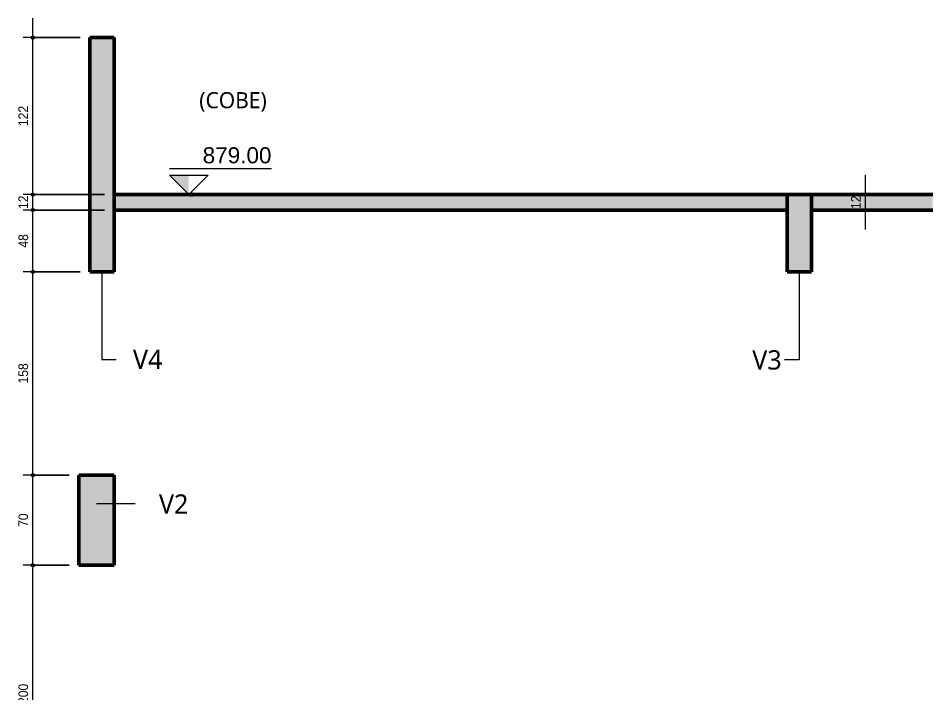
# Model space of a CAD drawing. Extents: x -875 to 3162, y 79010 to 88037.
# Drawn here: x -798 to -88, y 87513 to 88037 of the extents above; entities that cross this region are included whole.
import ezdxf

# ---------------------------------------------------------------- set-up
doc = ezdxf.new("R2010")
doc.units = 0
for name, color, linetype, lineweight in [('A-ANNO-DIMS', 7, 'Continuous', 9), ('A-ANNO-DIMS-50', 7, 'Continuous', 9), ('A-FLOR', 7, 'Continuous', 25), ('G-ANNO-DIMS', 7, 'Continuous', 9), ('G-ANNO-TEXT', 7, 'Continuous', 9), ('S-BEAM', 7, 'Continuous', 25), ('S-BEAM-IDEN', 7, 'Continuous', 9)]:
    doc.layers.add(name, color=color, linetype=linetype, lineweight=lineweight)
doc.layers.add('A-DETL', color=94, linetype='Continuous', lineweight=18, true_color=0x00a600)
doc.styles.add('Arial_1', font='arial.ttf', dxfattribs={"width": 0.9, "height": 7.5})
doc.styles.add('Arial_2', font='arial.ttf', dxfattribs={"height": 12.5})
doc.styles.add('Gadugi', font='gadugi.ttf', dxfattribs={"height": 12.5})
doc.styles.add('Gadugi_1', font='gadugi.ttf', dxfattribs={"height": 15})
doc.dimstyles.new('PED_1_5mm_ESQ', dxfattribs={"dimscale": 30.48, "dimtxt": 7.651945, "dimasz": 0.328084, "dimexe": 0.246063, "dimexo": 0.246063, "dimgap": 0.049213, "dimtad": 1, "dimdec": 1, "dimrnd": 0.5, "dimdsep": 46, "dimtxsty": 'Arial_1', "dimblk1": 'DOTSMALL', "dimblk2": 'DOTSMALL', "dimsah": 1, "dimcen": 0.09, "dimdle": 0.492126, "dimazin": 0, "dimtfac": 1, "dimtdec": 4, "dimtix": 1, "dimtmove": 0, "dimatfit": 3, "dimfxl": 1, "dimtvp": 1, "dimtolj": 1, "dimtzin": 0, "dimarcsym": 2})

# ---------------------------------------------------------------- blocks, each defined once
blk = doc.blocks.new('DIMBLOCK16-CT A 003 - CORTE D_1 ESCADA BARRILETE')
at = {"layer": 'A-ANNO-DIMS-50', "transparency": 16777216}
h = blk.add_hatch(color=256, dxfattribs=at)
edge = h.paths.add_edge_path(flags=0)
edge.add_arc((-786.46, 87612), 1.25, 0, 360)
h = blk.add_hatch(color=256, dxfattribs=at)
edge = h.paths.add_edge_path(flags=0)
edge.add_arc((-786.46, 87412), 1.25, 0, 360)
for p, q in [((-758.38, 87612), (-793.96, 87612)), ((-786.46, 87412), (-786.46, 87612)), ((-786.46, 87612), (-758.38, 87612)), ((-780.73, 87412), (-793.96, 87412)), ((-786.46, 87412), (-780.73, 87412))]:
    blk.add_line(p, q, dxfattribs=at)
for centre in [(-786.46, 87612), (-786.46, 87412)]:
    blk.add_circle(centre, 1.25, dxfattribs=at)
at = {"layer": 'A-ANNO-DIMS-50', "color": 0, "transparency": 16777216, "insert": (-797.7, 87504.23), "char_height": 7.5, "width": 18.6472, "attachment_point": 1, "rotation": 90, "line_spacing_factor": 0.941778, "style": 'Arial_1'}
blk.add_mtext('200', dxfattribs=at)
blk = doc.blocks.new('_DotSmall')
at = {"color": 0, "linetype": 'ByBlock', "const_width": 0.5}
blk.add_lwpolyline([(-0.0625, 0, 1), (0.0625, 0, 1)], format="xyb", close=True, dxfattribs=at)
blk = doc.blocks.new('DIMBLOCK17-CT A 003 - CORTE D_1 ESCADA BARRILETE')
at = {"layer": 'A-ANNO-DIMS-50', "transparency": 16777216}
h = blk.add_hatch(color=256, dxfattribs=at)
edge = h.paths.add_edge_path(flags=0)
edge.add_arc((-786.46, 87682), 1.25, 0, 360)
h = blk.add_hatch(color=256, dxfattribs=at)
edge = h.paths.add_edge_path(flags=0)
edge.add_arc((-786.46, 87612), 1.25, 0, 360)
for p, q in [((-758.38, 87682), (-793.96, 87682)), ((-786.46, 87612), (-786.46, 87682)), ((-786.46, 87682), (-758.38, 87682)), ((-758.38, 87612), (-793.96, 87612)), ((-786.46, 87612), (-758.38, 87612))]:
    blk.add_line(p, q, dxfattribs=at)
for centre in [(-786.46, 87682), (-786.46, 87612)]:
    blk.add_circle(centre, 1.25, dxfattribs=at)
at = {"layer": 'A-ANNO-DIMS-50', "color": 0, "transparency": 16777216, "insert": (-797.7, 87641.82), "char_height": 7.5, "width": 12.4315, "attachment_point": 1, "rotation": 90, "line_spacing_factor": 0.941778, "style": 'Arial_1'}
blk.add_mtext('70', dxfattribs=at)
blk = doc.blocks.new('DIMBLOCK18-CT A 003 - CORTE D_1 ESCADA BARRILETE')
at = {"layer": 'A-ANNO-DIMS-50', "transparency": 16777216}
h = blk.add_hatch(color=256, dxfattribs=at)
edge = h.paths.add_edge_path(flags=0)
edge.add_arc((-786.46, 87840), 1.25, 0, 360)
h = blk.add_hatch(color=256, dxfattribs=at)
edge = h.paths.add_edge_path(flags=0)
edge.add_arc((-786.46, 87682), 1.25, 0, 360)
for p, q in [((-749.88, 87840), (-793.96, 87840)), ((-786.46, 87682), (-786.46, 87840)), ((-786.46, 87840), (-749.88, 87840)), ((-758.38, 87682), (-793.96, 87682)), ((-786.46, 87682), (-758.38, 87682))]:
    blk.add_line(p, q, dxfattribs=at)
for centre in [(-786.46, 87840), (-786.46, 87682)]:
    blk.add_circle(centre, 1.25, dxfattribs=at)
at = {"layer": 'A-ANNO-DIMS-50', "color": 0, "transparency": 16777216, "insert": (-797.7, 87753.23), "char_height": 7.5, "width": 18.6472, "attachment_point": 1, "rotation": 90, "line_spacing_factor": 0.941778, "style": 'Arial_1'}
blk.add_mtext('158', dxfattribs=at)
blk = doc.blocks.new('DIMBLOCK19-CT A 003 - CORTE D_1 ESCADA BARRILETE')
at = {"layer": 'A-ANNO-DIMS-50', "transparency": 16777216}
h = blk.add_hatch(color=256, dxfattribs=at)
edge = h.paths.add_edge_path(flags=0)
edge.add_arc((-786.46, 87888), 1.25, 0, 360)
h = blk.add_hatch(color=256, dxfattribs=at)
edge = h.paths.add_edge_path(flags=0)
edge.add_arc((-786.46, 87840), 1.25, 0, 360)
for p, q in [((-730.88, 87888), (-793.96, 87888)), ((-786.46, 87840), (-786.46, 87888)), ((-786.46, 87888), (-730.88, 87888)), ((-749.88, 87840), (-793.96, 87840)), ((-786.46, 87840), (-749.88, 87840))]:
    blk.add_line(p, q, dxfattribs=at)
for centre in [(-786.46, 87888), (-786.46, 87840)]:
    blk.add_circle(centre, 1.25, dxfattribs=at)
at = {"layer": 'A-ANNO-DIMS-50', "color": 0, "transparency": 16777216, "insert": (-797.7, 87858.82), "char_height": 7.5, "width": 12.4315, "attachment_point": 1, "rotation": 90, "line_spacing_factor": 0.941778, "style": 'Arial_1'}
blk.add_mtext('48', dxfattribs=at)
blk = doc.blocks.new('DIMBLOCK20-CT A 003 - CORTE D_1 ESCADA BARRILETE')
at = {"layer": 'A-ANNO-DIMS-50', "transparency": 16777216}
h = blk.add_hatch(color=256, dxfattribs=at)
edge = h.paths.add_edge_path(flags=0)
edge.add_arc((-786.46, 87900), 1.25, 0, 360)
h = blk.add_hatch(color=256, dxfattribs=at)
edge = h.paths.add_edge_path(flags=0)
edge.add_arc((-786.46, 87888), 1.25, 0, 360)
for p, q in [((-730.88, 87900), (-793.96, 87900)), ((-786.46, 87888), (-786.46, 87900)), ((-786.46, 87900), (-730.88, 87900)), ((-730.88, 87888), (-793.96, 87888)), ((-786.46, 87888), (-730.88, 87888))]:
    blk.add_line(p, q, dxfattribs=at)
for centre in [(-786.46, 87900), (-786.46, 87888)]:
    blk.add_circle(centre, 1.25, dxfattribs=at)
at = {"layer": 'A-ANNO-DIMS-50', "color": 0, "transparency": 16777216, "insert": (-797.7, 87888.82), "char_height": 7.5, "width": 12.4315, "attachment_point": 1, "rotation": 90, "line_spacing_factor": 0.941778, "style": 'Arial_1'}
blk.add_mtext('12', dxfattribs=at)
blk = doc.blocks.new('DIMBLOCK21-CT A 003 - CORTE D_1 ESCADA BARRILETE')
at = {"layer": 'A-ANNO-DIMS-50', "transparency": 16777216}
h = blk.add_hatch(color=256, dxfattribs=at)
edge = h.paths.add_edge_path(flags=0)
edge.add_arc((-786.46, 88022), 1.25, 0, 360)
h = blk.add_hatch(color=256, dxfattribs=at)
edge = h.paths.add_edge_path(flags=0)
edge.add_arc((-786.46, 87900), 1.25, 0, 360)
for p, q in [((-786.46, 87900), (-786.46, 88037)), ((-749.88, 88022), (-793.96, 88022)), ((-786.46, 88022), (-749.88, 88022)), ((-730.88, 87900), (-793.96, 87900)), ((-786.46, 87900), (-730.88, 87900))]:
    blk.add_line(p, q, dxfattribs=at)
for centre in [(-786.46, 88022), (-786.46, 87900)]:
    blk.add_circle(centre, 1.25, dxfattribs=at)
at = {"layer": 'A-ANNO-DIMS-50', "color": 0, "transparency": 16777216, "insert": (-797.7, 87953.23), "char_height": 7.5, "width": 18.6472, "attachment_point": 1, "rotation": 90, "line_spacing_factor": 0.941778, "style": 'Arial_1'}
blk.add_mtext('122', dxfattribs=at)
blk = doc.blocks.new('DIMBLOCK25-CT A 003 - CORTE D_1 ESCADA BARRILETE')
at = {"layer": 'A-ANNO-DIMS-50', "transparency": 16777216}
h = blk.add_hatch(color=256, dxfattribs=at)
edge = h.paths.add_edge_path(flags=0)
edge.add_arc((-139.96, 87900), 1.25, 0, 360)
h = blk.add_hatch(color=256, dxfattribs=at)
edge = h.paths.add_edge_path(flags=0)
edge.add_arc((-139.96, 87888), 1.25, 0, 360)
for p, q in [((-139.96, 87873), (-139.96, 87915)), ((-134.23, 87900), (-147.46, 87900)), ((-139.96, 87900), (-134.23, 87900)), ((-134.23, 87888), (-147.46, 87888)), ((-139.96, 87888), (-134.23, 87888))]:
    blk.add_line(p, q, dxfattribs=at)
for centre in [(-139.96, 87900), (-139.96, 87888)]:
    blk.add_circle(centre, 1.25, dxfattribs=at)
at = {"layer": 'A-ANNO-DIMS-50', "color": 0, "transparency": 16777216, "insert": (-151.2, 87888.82), "char_height": 7.5, "width": 12.4315, "attachment_point": 1, "rotation": 90, "line_spacing_factor": 0.941778, "style": 'Arial_1'}
blk.add_mtext('12', dxfattribs=at)
blk = doc.blocks.new('Elevações de ponto - SIMBOLO DE NÍVEL-CORTE-2219088-CT A 003 - CORTE D_1 ESCADA BARRILETE')
at = {"layer": 'G-ANNO-DIMS'}
blk.add_hatch(color=256, dxfattribs=at).paths.add_polyline_path([(-716.96, 86709.5), (-716.96, 86694.5), (-731.96, 86709.5)], flags=0)
for p, q in [((-652.77, 86714.59), (-731.96, 86714.59)), ((-716.96, 86694.5), (-731.96, 86709.5)), ((-731.96, 86709.5), (-701.96, 86709.5)), ((-701.96, 86709.5), (-716.96, 86694.5))]:
    blk.add_line(p, q, dxfattribs=at)

msp = doc.modelspace()

# ---------------------------------------------------------------- hatches: boundary and pattern name
at = {"layer": 'A-FLOR', "true_color": 0xa6a6a6}
for points in [[(-200.88, 87888), (-200.88, 87900), (-723.38, 87900), (-723.38, 87888)], [(-87.76, 87888), (-87.76, 87900), (-181.88, 87900), (-181.88, 87888)]]:
    msp.add_hatch(color=253, dxfattribs=at).paths.add_polyline_path(points, flags=0)
at = {"layer": 'G-ANNO-DIMS'}
msp.add_hatch(color=256, dxfattribs=at).paths.add_polyline_path([(-670.27, 87900), (-662.77, 87898.68), (-662.77, 87901.33)], flags=0)
at = {"layer": 'S-BEAM', "true_color": 0xa6a6a6}
for points in [[(-723.38, 87840), (-723.38, 88022), (-742.38, 88022), (-742.38, 87840)], [(-200.88, 87840), (-181.88, 87840), (-181.88, 87900), (-200.88, 87900), (-200.88, 87888)], [(-750.83, 87612), (-723.38, 87612), (-723.38, 87682), (-750.88, 87682), (-750.88, 87612)]]:
    msp.add_hatch(color=253, dxfattribs=at).paths.add_polyline_path(points, flags=0)

# ---------------------------------------------------------------- linework, layer by layer
at = {"layer": 'A-DETL', "color": 7, "lineweight": 9}
msp.add_line((-737.13, 87660), (-707.13, 87660), dxfattribs=at)
at = {"layer": 'A-FLOR', "lineweight": 50}
for p, q in [((-200.88, 87900), (-723.38, 87900)), ((-723.38, 87900), (-723.38, 87888)), ((-200.88, 87888), (-200.88, 87900)), ((-87.76, 87900), (-181.88, 87900)), ((-181.88, 87900), (-181.88, 87888)), ((-723.38, 87888), (-200.88, 87888)), ((-181.88, 87888), (-87.76, 87888))]:
    msp.add_line(p, q, dxfattribs=at)
at = {"layer": 'G-ANNO-DIMS'}
for p, q in [((-662.77, 87901.33), (-670.27, 87900)), ((-670.27, 87900), (-662.77, 87898.68)), ((-670.27, 87900), (-657.89, 87900)), ((-657.89, 87900), (-665.46, 87900)), ((-662.77, 87898.68), (-662.77, 87901.33))]:
    msp.add_line(p, q, dxfattribs=at)
at = {"layer": 'S-BEAM', "lineweight": 50}
for p, q in [((-723.38, 88022), (-742.38, 88022)), ((-742.38, 88022), (-742.38, 87840)), ((-723.38, 87840), (-723.38, 88022)), ((-181.88, 87900), (-200.88, 87900)), ((-200.88, 87900), (-200.88, 87840)), ((-181.88, 87840), (-181.88, 87900)), ((-742.38, 87840), (-723.38, 87840)), ((-200.88, 87840), (-181.88, 87840)), ((-723.38, 87682), (-750.88, 87682)), ((-750.88, 87682), (-750.88, 87612)), ((-723.38, 87612), (-723.38, 87682)), ((-750.88, 87612), (-723.38, 87612))]:
    msp.add_line(p, q, dxfattribs=at)
at = {"layer": 'S-BEAM-IDEN'}
for p, q in [((-732.88, 87840), (-732.88, 87771.95)), ((-191.38, 87840), (-191.38, 87771.53)), ((-732.88, 87771.95), (-721.81, 87771.95)), ((-191.38, 87771.53), (-202.75, 87771.53))]:
    msp.add_line(p, q, dxfattribs=at)

# ---------------------------------------------------------------- block references
at = {"layer": 'G-ANNO-DIMS'}
msp.add_blockref('Elevações de ponto - SIMBOLO DE NÍVEL-CORTE-2219088-CT A 003 - CORTE D_1 ESCADA BARRILETE', (51.5, 1205.5), dxfattribs=at)

# ---------------------------------------------------------------- texts
at = {"layer": 'G-ANNO-DIMS', "insert": (-654.62, 87936.82), "char_height": 12.5, "width": 63.9697, "attachment_point": 1, "line_spacing_factor": 0.941778, "style": 'Arial_2'}
msp.add_mtext('879.00', dxfattribs=at)
at = {"layer": 'G-ANNO-TEXT', "insert": (-657.3, 87979.61), "char_height": 12.5, "width": 64.9367, "attachment_point": 1, "style": 'Gadugi'}
msp.add_mtext('(COBE)', dxfattribs=at)
at = {"layer": 'S-BEAM-IDEN', "char_height": 15, "width": 30.0633, "attachment_point": 1, "style": 'Gadugi_1'}
for s, insert in [('V4', (-708.81, 87779.5)), ('V3', (-227.9, 87779.08)), ('V2', (-688.6, 87667.06))]:
    msp.add_mtext(s, dxfattribs=dict(at, insert=insert))

# ---------------------------------------------------------------- dimensions: what is measured, and where the dimension line sits
at = {"layer": 'A-ANNO-DIMS'}
for base, p1, p2, override, picture, middle in [((-786.46, 88022), (-723.38, 87900), (-742.38, 88022), {"dimpost": '<>', "dimfxl": 123.470644}, 'DIMBLOCK21-CT A 003 - CORTE D_1 ESCADA BARRILETE', (-791.72, 87961)), ((-139.96, 87900), (-141.73, 87888), (-141.73, 87900), {"dimpost": '<>', "dimfxl": 12}, 'DIMBLOCK25-CT A 003 - CORTE D_1 ESCADA BARRILETE', (-145.23, 87894)), ((-786.46, 87900), (-723.38, 87888), (-723.38, 87900), {"dimpost": '<>', "dimfxl": 12}, 'DIMBLOCK20-CT A 003 - CORTE D_1 ESCADA BARRILETE', (-791.72, 87894)), ((-786.46, 87888), (-742.38, 87840), (-723.38, 87888), {"dimpost": '<>', "dimfxl": 51.623638}, 'DIMBLOCK19-CT A 003 - CORTE D_1 ESCADA BARRILETE', (-791.79, 87864)), ((-786.46, 87840), (-750.88, 87682), (-742.38, 87840), {"dimpost": '<>', "dimfxl": 158.232468}, 'DIMBLOCK18-CT A 003 - CORTE D_1 ESCADA BARRILETE', (-791.79, 87761)), ((-786.46, 87682), (-750.88, 87612), (-750.88, 87682), {"dimpost": '<>', "dimfxl": 70}, 'DIMBLOCK17-CT A 003 - CORTE D_1 ESCADA BARRILETE', (-791.79, 87647)), ((-786.46, 87612), (-788.23, 87412), (-750.88, 87612), {"dimpost": '<>', "dimfxl": 203.453073}, 'DIMBLOCK16-CT A 003 - CORTE D_1 ESCADA BARRILETE', (-791.79, 87512))]:
    dim = msp.add_linear_dim(base=base, p1=p1, p2=p2, angle=90, dimstyle='PED_1_5mm_ESQ', override=override, dxfattribs=at)
    dim.commit()
    dim.dimension.update_dxf_attribs({"geometry": picture, "text_midpoint": middle})

doc.saveas('drawing.dxf')
